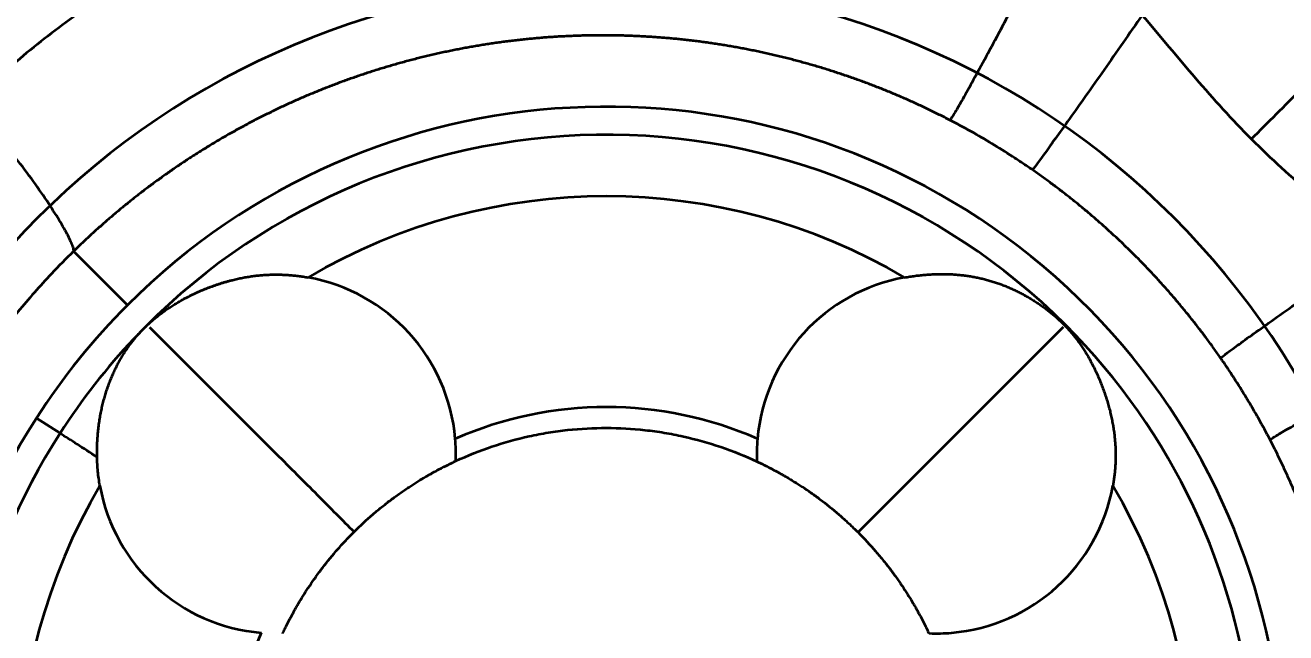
# Model space of a CAD drawing. Header units: millimetres. Extents: x -742 to 742, y -525 to 525.
# Drawn here: x -343.28 to -336.21, y 83.94 to 87.34 of the extents above; entities that cross this region are included whole.
import ezdxf

# ---------------------------------------------------------------- set-up
doc = ezdxf.new("R2010")
doc.units = ezdxf.units.MM
doc.layers.get('0').update_dxf_attribs({"lineweight": 18})
doc.layers.add('尺寸线层', color=3, linetype='Continuous', lineweight=18)
doc.layers.add('粗实线层', color=7, linetype='Continuous', lineweight=35)
doc.styles.add('标准', font='', dxfattribs={"width": 0.667})
doc.styles.get('标准').set_extended_font_data('宋体')
doc.dimstyles.new('标准', dxfattribs={"dimscale": 3, "dimtxt": 3.5, "dimasz": 4, "dimexe": 2, "dimexo": 0, "dimtad": 1, "dimdsep": 46, "dimtxsty": '标准', "dimblk": '_CAXARROW', "dimcen": 0, "dimdle": 6, "dimazin": 2, "dimtfac": 0.707107, "dimtdec": 3, "dimtmove": 2, "dimatfit": 3, "dimfxl": 1, "dimfrac": 2, "dimtolj": 1, "dimarcsym": 1})

# ---------------------------------------------------------------- blocks, each defined once
blk = doc.blocks.new('*X10')
at = {"layer": '尺寸线层', "color": 0, "lineweight": 18}
blk.add_line((-474.9161, -11.8075), (-474.9161, -103.3137), dxfattribs=at)
at = {"layer": '尺寸线层', "color": 0, "lineweight": 18, "insert": (-481.9536, -93.0147), "char_height": 10.5, "width": 41.196143, "attachment_point": 5, "rotation": 90, "line_spacing_factor": 1.15057, "style": '标准'}
blk.add_mtext('\\T1.1;-200', dxfattribs=at)
blk = doc.blocks.new('_CAXARROW')
blk.add_hatch(color=0).paths.add_polyline_path([(0, 0), (-1, 0.125), (-1, -0.125)], flags=0)

msp = doc.modelspace()

# ---------------------------------------------------------------- linework, layer by layer
at = {"layer": '粗实线层'}
for p, q in [((-343.0052, 86.0775), (-342.7036, 85.7755)), ((-342.5792, 85.6511), (-341.8678, 84.9398)), ((-337.4575, 85.6511), (-338.1688, 84.9398)), ((-343.0817, 85.0565), (-343.2142, 85.1415)), ((-338.1688, 84.9398), (-338.6076, 84.501))]:
    msp.add_line(p, q, dxfattribs=at)
for centre, radius, start, end in [((-274.9299, 148.1788), 62.1014, 185.323684, 264.683602), ((-340.0214, 83.0864), 4.5, 0, 180), ((-340.0183, 83.0903), 3.7975, 327.30571, 135), ((-340.0183, 83.0903), 3.6401, 44.9918, 136.72769), ((-340.0183, 83.0903), 3.2952, 59.51537, 120.48463), ((-341.8678, 84.9398), 1.006, 4.89197, 79.81752), ((-338.1688, 84.9398), 1.006, 100.18248, 175.10803), ((-340.0183, 83.0903), 3.7975, 135, 147.30571), ((-340.0183, 83.0903), 3.6401, 327.30571, 44.9918), ((-340.0183, 83.0903), 3.6401, 136.72769, 147.30571), ((-340.0183, 83.0903), 2.1126, 66.35868, 113.64132), ((-340.0183, 83.0903), 3.7975, 147.30571, 315), ((-340.0183, 83.0903), 3.6401, 147.30571, 224.99647), ((-340.0183, 83.0903), 3.2952, 149.51537, 210.48463), ((-341.8678, 84.9398), 1.006, 190.18248, 265.10803), ((-338.1688, 84.9398), 1.006, 274.89197, 349.81752), ((-340.0183, 83.0903), 3.2952, 329.51537, 30.48463), ((-340.0183, 83.0903), 2.1126, 156.35868, 203.64132)]:
    msp.add_arc(centre, radius, start, end, dxfattribs=at)
for points, knots in [([(-339.3801, 89.6749), (-339.5995, 89.8575), (-339.8218, 90.0358), (-340.2704, 90.386), (-340.4967, 90.558), (-340.9528, 90.8965), (-341.1827, 91.063), (-341.6462, 91.3901), (-341.8798, 91.5507), (-342.587, 92.0229), (-343.0667, 92.3249), (-343.7979, 92.7597), (-344.0436, 92.9017), (-344.5392, 93.179), (-344.789, 93.3144), (-345.1678, 93.5114), (-345.2947, 93.5761), (-345.5499, 93.7031), (-345.6784, 93.7654), (-346.0647, 93.9481), (-346.3238, 94.0641), (-346.8456, 94.2836), (-347.1084, 94.387), (-347.6379, 94.5798), (-348.1712, 94.7587), (-348.7122, 94.9106), (-349.257, 95.0492), (-349.5313, 95.1116), (-350.0842, 95.2216), (-350.3626, 95.2692), (-350.7134, 95.3193), (-350.7836, 95.3289), (-350.9245, 95.3471), (-350.9949, 95.3557), (-351.2061, 95.3801), (-351.3467, 95.3944), (-352.0491, 95.4565), (-352.6087, 95.4759), (-353.4442, 95.466), (-353.7222, 95.4562), (-354.2767, 95.424), (-354.5533, 95.4018), (-355.1052, 95.3442), (-355.3804, 95.3088), (-355.7921, 95.245), (-355.9291, 95.222), (-356.1344, 95.1846), (-356.2027, 95.1717), (-356.3393, 95.1448), (-356.4076, 95.1309), (-356.7477, 95.0591), (-357.0164, 94.9944), (-357.5466, 94.8501), (-357.8081, 94.7705), (-358.3236, 94.5957), (-358.5776, 94.5005), (-359.0776, 94.2933), (-359.3236, 94.1813), (-359.6861, 93.9995), (-359.8058, 93.9366), (-359.9837, 93.8386), (-360.0427, 93.8052), (-360.1598, 93.7376), (-360.2178, 93.7033), (-360.5056, 93.5292), (-360.728, 93.3818), (-361.1571, 93.0701), (-361.3636, 92.9057), (-361.7596, 92.5587), (-361.9492, 92.3761), (-362.2208, 92.0885), (-362.3092, 91.9903), (-362.4169, 91.8646), (-362.4383, 91.8393), (-362.4808, 91.7886), (-362.5439, 91.7122), (-362.6055, 91.6349), (-362.8072, 91.3753), (-362.9575, 91.1615), (-363.2359, 90.7215), (-363.3641, 90.4953), (-363.5984, 90.0303), (-363.7044, 89.7915), (-363.8475, 89.424), (-363.8926, 89.3), (-363.9776, 89.0491), (-364.0172, 88.923), (-364.128, 88.5432), (-364.1911, 88.2877), (-364.2981, 87.7725), (-364.3419, 87.5129), (-364.4112, 86.9896), (-364.4366, 86.7259), (-364.4699, 86.1946), (-364.4776, 85.9269), (-364.4772, 85.59), (-364.4766, 85.5225), (-364.4744, 85.3873), (-364.4729, 85.3197), (-364.4667, 85.1171), (-364.4608, 84.9822), (-364.4378, 84.5779), (-364.4155, 84.309), (-364.359, 83.7724), (-364.3246, 83.5047), (-364.2451, 82.9703), (-364.2, 82.7035), (-364.0997, 82.1711), (-364.0446, 81.9053), (-363.925, 81.3747), (-363.8604, 81.1098), (-363.7219, 80.5809), (-363.6481, 80.3168), (-363.4918, 79.7895), (-363.4093, 79.5263), (-363.2796, 79.132), (-363.2354, 79.0007), (-363.1452, 78.7387), (-363.0992, 78.6081), (-362.8653, 77.9561), (-362.6646, 77.4391), (-362.3397, 76.6709), (-362.2274, 76.4161), (-361.9952, 75.9089), (-361.8752, 75.6565), (-361.6896, 75.2797), (-361.6268, 75.1544), (-361.4994, 74.9043), (-361.4347, 74.7795), (-361.2383, 74.4068), (-361.1042, 74.1604), (-360.6926, 73.4272), (-360.4058, 72.9462), (-359.957, 72.2367), (-359.8043, 72.0022), (-359.4925, 71.5371), (-359.3335, 71.3066), (-359.0092, 70.8495), (-358.844, 70.6229), (-358.5081, 70.1732), (-358.3372, 69.9502), (-358.0776, 69.6178), (-357.9905, 69.5074), (-357.8154, 69.2872), (-357.7274, 69.1774), (-357.4619, 68.8488), (-357.283, 68.6311), (-356.9185, 68.1997), (-356.733, 67.9861), (-356.3519, 67.5651), (-356.1563, 67.3577), (-355.9536, 67.1546)], [0, 0, 0, 0, 0.828197, 0.828197, 1.656395, 1.656395, 2.484592, 2.484592, 3.31279, 3.31279, 4.969185, 4.969185, 5.797382, 5.797382, 6.62558, 6.62558, 7.039679, 7.039679, 7.453777, 7.453777, 8.281975, 8.281975, 9.110172, 9.110172, 9.93837, 10.766567, 10.766567, 11.594765, 11.594765, 12.422962, 12.422962, 12.630012, 12.630012, 12.837061, 12.837061, 13.25116, 13.25116, 14.907555, 14.907555, 15.735752, 15.735752, 16.56395, 16.56395, 17.392147, 17.392147, 17.806246, 17.806246, 18.013295, 18.013295, 18.220345, 18.220345, 19.048542, 19.048542, 19.87674, 19.87674, 20.704937, 20.704937, 21.533134, 21.533134, 21.947233, 21.947233, 22.154283, 22.154283, 22.361332, 22.361332, 23.189529, 23.189529, 24.017727, 24.017727, 24.845924, 24.845924, 25.260023, 25.260023, 25.363548, 25.363548, 25.467073, 25.674122, 25.674122, 26.502319, 26.502319, 27.330517, 27.330517, 28.158714, 28.158714, 28.572813, 28.572813, 28.986912, 28.986912, 29.815109, 29.815109, 30.643307, 30.643307, 31.471504, 31.471504, 32.299702, 32.299702, 32.506751, 32.506751, 32.7138, 32.7138, 33.127899, 33.127899, 33.956097, 33.956097, 34.784294, 34.784294, 35.612492, 35.612492, 36.440689, 36.440689, 37.268887, 37.268887, 38.097084, 38.097084, 38.925282, 38.925282, 39.33938, 39.33938, 39.753479, 39.753479, 41.409874, 41.409874, 42.238071, 42.238071, 43.066269, 43.066269, 43.480368, 43.480368, 43.894466, 43.894466, 44.722664, 44.722664, 46.379059, 46.379059, 47.207256, 47.207256, 48.035454, 48.035454, 48.863651, 48.863651, 49.691849, 49.691849, 50.105948, 50.105948, 50.520046, 50.520046, 51.348244, 51.348244, 52.176441, 52.176441, 53.004639, 53.004639, 53.004639, 53.004639]), ([(-336.4017, 86.7069), (-336.3082, 86.8004), (-336.1211, 86.9874), (-335.7459, 87.3623), (-335.0876, 88.0203), (-334.1433, 88.9642), (-333.1992, 89.9084), (-332.541, 90.5669), (-332.166, 90.9422), (-331.979, 91.1295), (-331.8856, 91.223)], [0, 0, 0, 0, 0.399311, 0.798467, 1.59678, 3.193405, 4.79003, 5.588343, 5.987499, 6.386655, 6.386655, 6.386655, 6.386655]), ([(-337.5809, 87.7519), (-337.7038, 87.8153), (-337.9536, 87.9322), (-338.4672, 88.1247), (-339.1294, 88.2863), (-339.9374, 88.3531), (-340.7421, 88.2984), (-341.5286, 88.1305), (-342.1547, 87.8922), (-342.629, 87.6412), (-342.9691, 87.4236), (-343.2377, 87.2185), (-343.4172, 87.0629), (-343.5171, 86.9706), (-343.5662, 86.9233), (-343.5905, 86.8995)], [0, 0, 0, 0, 0.404747, 0.809495, 1.618989, 2.428484, 3.237978, 4.047473, 4.856967, 5.261714, 5.666462, 6.071209, 6.273583, 6.374769, 6.475956, 6.475956, 6.475956, 6.475956]), ([(-337.5809, 87.7519), (-337.5957, 87.7232), (-337.6253, 87.6661), (-337.6843, 87.5532), (-337.7571, 87.4149), (-337.8411, 87.2576), (-337.9188, 87.1143), (-337.9875, 86.9891), (-338.0417, 86.8929), (-338.078, 86.8317), (-338.0896, 86.8153), (-338.0924, 86.8129)], [0, 0, 0, 0, 0.066851, 0.133702, 0.267404, 0.401105, 0.534807, 0.668509, 0.802211, 0.935913, 1.069615, 1.069615, 1.069615, 1.069615]), ([(-337.0141, 87.4018), (-337.0498, 87.3503), (-337.1218, 87.2468), (-337.229, 87.0936), (-337.3309, 86.9486), (-337.4239, 86.8172), (-337.5045, 86.704), (-337.5475, 86.6443), (-337.602, 86.5692), (-337.6251, 86.5384), (-337.63, 86.5338)], [0, 0, 0, 0, 0.133047, 0.266094, 0.399141, 0.532188, 0.665235, 0.798281, 0.798281, 1.064375, 1.064375, 1.064375, 1.064375]), ([(-337.0141, 87.4018), (-336.9646, 87.3426), (-336.915, 87.2834), (-336.8157, 87.1651), (-336.7658, 87.1062), (-336.6145, 86.9308), (-336.5115, 86.8157), (-336.4022, 86.7064)], [0, 0, 0, 0, 0.2316537, 0.2316537, 0.4633074, 0.4633074, 0.9266148, 0.9266148, 0.9266148, 0.9266148]), ([(-338.0924, 86.8129), (-338.1023, 86.818), (-338.122, 86.8282), (-338.1517, 86.8431), (-338.1816, 86.8579), (-338.2115, 86.8724), (-338.2416, 86.8866), (-338.2717, 86.9007), (-338.302, 86.9145), (-338.3324, 86.928), (-338.3629, 86.9413), (-338.3934, 86.9544), (-338.4241, 86.9672), (-338.4549, 86.9798), (-338.4857, 86.9921), (-338.5167, 87.0042), (-338.5477, 87.016), (-338.5789, 87.0276), (-338.6101, 87.039), (-338.6414, 87.0501), (-338.6728, 87.0609), (-338.7042, 87.0715), (-338.7358, 87.0819), (-338.7674, 87.092), (-338.7991, 87.1019), (-338.8308, 87.1115), (-338.8626, 87.1208), (-338.8945, 87.1299), (-338.9265, 87.1388), (-338.9585, 87.1474), (-338.9906, 87.1557), (-339.0228, 87.1638), (-339.055, 87.1717), (-339.0873, 87.1792), (-339.1196, 87.1866), (-339.152, 87.1937), (-339.1844, 87.2005), (-339.2169, 87.2071), (-339.2494, 87.2134), (-339.2819, 87.2194), (-339.3145, 87.2252), (-339.3472, 87.2308), (-339.3799, 87.2361), (-339.4126, 87.2411), (-339.4453, 87.2459), (-339.4781, 87.2504), (-339.5109, 87.2546), (-339.5438, 87.2587), (-339.5767, 87.2624), (-339.6096, 87.2659), (-339.6425, 87.2691), (-339.6754, 87.2721), (-339.7084, 87.2748), (-339.7413, 87.2773), (-339.7743, 87.2795), (-339.8073, 87.2814), (-339.8403, 87.2831), (-339.8733, 87.2845), (-339.9064, 87.2857), (-339.9394, 87.2866), (-339.9724, 87.2872), (-340.0054, 87.2876), (-340.0385, 87.2878), (-340.0715, 87.2876), (-340.1045, 87.2873), (-340.1375, 87.2866), (-340.1705, 87.2857), (-340.2035, 87.2846), (-340.2365, 87.2832), (-340.2694, 87.2815), (-340.3024, 87.2796), (-340.3353, 87.2774), (-340.3682, 87.275), (-340.4011, 87.2723), (-340.4339, 87.2693), (-340.4667, 87.2661), (-340.4995, 87.2627), (-340.5323, 87.259), (-340.565, 87.255), (-340.5977, 87.2508), (-340.6304, 87.2463), (-340.663, 87.2416), (-340.6955, 87.2366), (-340.7281, 87.2313), (-340.7606, 87.2259), (-340.793, 87.2201), (-340.8254, 87.2141), (-340.8577, 87.2079), (-340.89, 87.2014), (-340.9222, 87.1947), (-340.9544, 87.1877), (-340.9865, 87.1804), (-341.0186, 87.1729), (-341.0506, 87.1652), (-341.0825, 87.1572), (-341.1144, 87.149), (-341.1461, 87.1405), (-341.1779, 87.1318), (-341.2095, 87.1228), (-341.2411, 87.1136), (-341.2726, 87.1042), (-341.304, 87.0945), (-341.3354, 87.0845), (-341.3666, 87.0743), (-341.3978, 87.0639), (-341.4289, 87.0532), (-341.4599, 87.0423), (-341.4908, 87.0312), (-341.5217, 87.0198), (-341.5524, 87.0082), (-341.583, 86.9964), (-341.6136, 86.9843), (-341.644, 86.9719), (-341.6744, 86.9594), (-341.7046, 86.9466), (-341.7348, 86.9336), (-341.7648, 86.9203), (-341.7948, 86.9068), (-341.8246, 86.8931), (-341.8543, 86.8792), (-341.8839, 86.865), (-341.9134, 86.8506), (-341.9428, 86.8359), (-341.9721, 86.8211), (-342.0012, 86.806), (-342.0302, 86.7907), (-342.0591, 86.7752), (-342.0879, 86.7594), (-342.1166, 86.7435), (-342.1451, 86.7273), (-342.1735, 86.7109), (-342.2018, 86.6943), (-342.2299, 86.6774), (-342.2579, 86.6604), (-342.2858, 86.6431), (-342.3135, 86.6256), (-342.3411, 86.608), (-342.3686, 86.5901), (-342.3959, 86.5719), (-342.4231, 86.5536), (-342.4501, 86.5351), (-342.477, 86.5164), (-342.5037, 86.4974), (-342.5303, 86.4783), (-342.5567, 86.4589), (-342.583, 86.4394), (-342.6091, 86.4196), (-342.6351, 86.3997), (-342.6609, 86.3796), (-342.6866, 86.3592), (-342.7121, 86.3387), (-342.7375, 86.318), (-342.7626, 86.297), (-342.7877, 86.2759), (-342.8125, 86.2546), (-342.8372, 86.2331), (-342.8617, 86.2114), (-342.8861, 86.1896), (-342.9102, 86.1675), (-342.9342, 86.1453), (-342.9581, 86.1229), (-342.9817, 86.1003), (-342.9974, 86.0851), (-343.0052, 86.0775)], [0, 0, 0, 0, 0.033017, 0.06603, 0.099039, 0.132044, 0.165046, 0.198044, 0.231038, 0.264029, 0.297016, 0.33, 0.36298, 0.395957, 0.428931, 0.461902, 0.49487, 0.527834, 0.560796, 0.593754, 0.62671, 0.659663, 0.692613, 0.72556, 0.758505, 0.791448, 0.824387, 0.857325, 0.89026, 0.923193, 0.956123, 0.989052, 1.021978, 1.054902, 1.087824, 1.120744, 1.153663, 1.186579, 1.219494, 1.252408, 1.285319, 1.318229, 1.351138, 1.384045, 1.416951, 1.449855, 1.482759, 1.515661, 1.548562, 1.581462, 1.614361, 1.647259, 1.680156, 1.713053, 1.745948, 1.778843, 1.811738, 1.844632, 1.877525, 1.910418, 1.943311, 1.976203, 2.009095, 2.041987, 2.074879, 2.107771, 2.140663, 2.173555, 2.206447, 2.23934, 2.272232, 2.305125, 2.338019, 2.370913, 2.403807, 2.436702, 2.469598, 2.502494, 2.535391, 2.568289, 2.601188, 2.634088, 2.666989, 2.699891, 2.732794, 2.765698, 2.798604, 2.831511, 2.864419, 2.897329, 2.930241, 2.963154, 2.996068, 3.028985, 3.061903, 3.094823, 3.127745, 3.160668, 3.193594, 3.226522, 3.259452, 3.292385, 3.325319, 3.358256, 3.391196, 3.424137, 3.457082, 3.490029, 3.522978, 3.55593, 3.588885, 3.621843, 3.654804, 3.687768, 3.720735, 3.753704, 3.786677, 3.819653, 3.852633, 3.885616, 3.918602, 3.951591, 3.984585, 4.017581, 4.050582, 4.083586, 4.116593, 4.149605, 4.18262, 4.21564, 4.248663, 4.281691, 4.314722, 4.347758, 4.380798, 4.413842, 4.446891, 4.479944, 4.513002, 4.546064, 4.579131, 4.612202, 4.645279, 4.67836, 4.711445, 4.744536, 4.777632, 4.810733, 4.843839, 4.87695, 4.910066, 4.943188, 4.976314, 5.009447, 5.042585, 5.075728, 5.108877, 5.142031, 5.175191, 5.208357, 5.241529, 5.274707, 5.30789, 5.30789, 5.30789, 5.30789]), ([(-343.0052, 86.0775), (-343.005, 86.0782), (-343.0048, 86.0798), (-343.0048, 86.0837), (-343.0059, 86.0922), (-343.0111, 86.1092), (-343.023, 86.1373), (-343.0466, 86.1845), (-343.0907, 86.2607), (-343.1883, 86.4114), (-343.3153, 86.5876), (-343.4473, 86.7452), (-343.5276, 86.834), (-343.5693, 86.8778), (-343.5905, 86.8995)], [0, 0, 0, 0, 0.01588, 0.031759, 0.063518, 0.127036, 0.190554, 0.254072, 0.381109, 0.508145, 0.762217, 0.889253, 0.952772, 1.01629, 1.01629, 1.01629, 1.01629]), ([(-337.63, 86.5338), (-337.6485, 86.5467), (-337.6857, 86.5721), (-337.7609, 86.6217), (-337.8946, 86.7053), (-338.0125, 86.7714), (-338.0924, 86.8129)], [0, 0, 0, 0, 0.0675574, 0.1351147, 0.2702295, 0.5404589, 0.5404589, 0.5404589, 0.5404589]), ([(-336.4022, 86.7064), (-336.293, 86.5971), (-336.1778, 86.4938), (-336.0025, 86.3424), (-335.9435, 86.2924), (-335.8253, 86.193), (-335.7659, 86.1435), (-335.7065, 86.0941)], [0, 0, 0, 0, 0.4635268, 0.4635268, 0.6952902, 0.6952902, 0.9270536, 0.9270536, 0.9270536, 0.9270536]), ([(-336.5746, 85.4783), (-336.5808, 85.4872), (-336.5932, 85.5051), (-336.6122, 85.5316), (-336.6313, 85.558), (-336.6506, 85.5843), (-336.6701, 85.6104), (-336.6899, 85.6364), (-336.7098, 85.6622), (-336.7299, 85.6879), (-336.7503, 85.7134), (-336.7708, 85.7388), (-336.7915, 85.764), (-336.8124, 85.789), (-336.8335, 85.8139), (-336.8548, 85.8386), (-336.8763, 85.8631), (-336.898, 85.8875), (-336.9199, 85.9117), (-336.942, 85.9357), (-336.9642, 85.9595), (-336.9866, 85.9832), (-337.0092, 86.0067), (-337.032, 86.0301), (-337.055, 86.0532), (-337.0782, 86.0762), (-337.1015, 86.099), (-337.125, 86.1216), (-337.1487, 86.1441), (-337.1726, 86.1663), (-337.1966, 86.1884), (-337.2208, 86.2103), (-337.2452, 86.2319), (-337.2697, 86.2534), (-337.2944, 86.2748), (-337.3193, 86.2959), (-337.3443, 86.3168), (-337.3695, 86.3375), (-337.3948, 86.3581), (-337.4203, 86.3784), (-337.446, 86.3985), (-337.4718, 86.4185), (-337.4978, 86.4382), (-337.5239, 86.4578), (-337.5502, 86.4771), (-337.5767, 86.4962), (-337.6032, 86.5152), (-337.6211, 86.5276), (-337.63, 86.5338)], [0, 0, 0, 0, 0.03262, 0.06524, 0.09786, 0.130479, 0.163099, 0.195718, 0.228337, 0.260956, 0.293575, 0.326194, 0.358813, 0.391432, 0.424051, 0.45667, 0.489289, 0.521908, 0.554528, 0.587147, 0.619766, 0.652386, 0.685006, 0.717626, 0.750246, 0.782867, 0.815487, 0.848108, 0.880729, 0.913351, 0.945973, 0.978595, 1.011218, 1.043841, 1.076464, 1.109088, 1.141712, 1.174337, 1.206962, 1.239588, 1.272214, 1.304841, 1.337469, 1.370097, 1.402725, 1.435354, 1.467984, 1.500615, 1.500615, 1.500615, 1.500615]), ([(-336.5746, 85.4783), (-336.57, 85.4832), (-336.5392, 85.5063), (-336.4641, 85.5608), (-336.4044, 85.6038), (-336.2912, 85.6844), (-336.1598, 85.7774), (-336.0147, 85.8793), (-335.8615, 85.9865), (-335.758, 86.0584), (-335.7065, 86.0941)], [0, 0, 0, 0, 0.2661, 0.2661, 0.39915, 0.5322, 0.66525, 0.7983, 0.93135, 1.0644, 1.0644, 1.0644, 1.0644]), ([(-343.0052, 86.0775), (-343.0052, 86.0774), (-343.0477, 86.0359), (-343.1556, 85.926), (-343.3431, 85.7126), (-343.5769, 85.3997), (-343.7757, 85.0657), (-343.9237, 84.7559), (-344.0196, 84.5177), (-344.095, 84.2934), (-344.1531, 84.0845), (-344.1964, 83.8927), (-344.2231, 83.7447), (-344.2394, 83.6353), (-344.2494, 83.5585), (-344.258, 83.4821), (-344.2651, 83.406), (-344.2708, 83.3303), (-344.2752, 83.255), (-344.2782, 83.1801), (-344.2798, 83.1057), (-344.2802, 83.0317), (-344.2792, 82.9583), (-344.277, 82.8854), (-344.2736, 82.813), (-344.269, 82.7412), (-344.2632, 82.67), (-344.2562, 82.5994), (-344.2482, 82.5294), (-344.239, 82.46), (-344.2288, 82.3913), (-344.2175, 82.3233), (-344.2052, 82.2559), (-344.1919, 82.1893), (-344.1777, 82.1234), (-344.1625, 82.0581), (-344.1465, 81.9937), (-344.1295, 81.9299), (-344.1117, 81.8669), (-344.0931, 81.8047), (-344.0737, 81.7433), (-344.0535, 81.6826), (-344.0326, 81.6227), (-344.0109, 81.5636), (-343.9886, 81.5053), (-343.9656, 81.4479), (-343.9419, 81.3912), (-343.9176, 81.3353), (-343.8928, 81.2803), (-343.8673, 81.226), (-343.8413, 81.1726), (-343.8149, 81.12), (-343.7967, 81.0854), (-343.7877, 81.0681)], [0, 0, 0, 0, 0.000255, 0.179073, 0.464544, 0.856864, 1.356299, 1.634401, 1.892374, 2.130174, 2.347765, 2.545112, 2.722185, 2.800272, 2.877833, 2.954868, 3.031377, 3.107361, 3.182818, 3.257749, 3.332154, 3.406033, 3.479386, 3.552212, 3.624512, 3.696286, 3.767534, 3.838255, 3.908451, 3.97812, 4.047263, 4.11588, 4.183971, 4.251537, 4.318577, 4.385091, 4.45108, 4.516544, 4.581483, 4.645898, 4.709787, 4.773153, 4.835995, 4.898313, 4.960107, 5.021379, 5.082127, 5.142354, 5.202058, 5.261241, 5.319902, 5.378043, 5.435664, 5.435664, 5.435664, 5.435664]), ([(-342.6665, 85.5834), (-342.6642, 85.5863), (-342.6594, 85.5921), (-342.6521, 85.6007), (-342.6446, 85.6093), (-342.6369, 85.6179), (-342.629, 85.6264), (-342.6208, 85.6349), (-342.6124, 85.6434), (-342.6038, 85.6519), (-342.595, 85.6603), (-342.586, 85.6687), (-342.5768, 85.677), (-342.5673, 85.6853), (-342.5577, 85.6936), (-342.5478, 85.7018), (-342.5377, 85.7099), (-342.5274, 85.718), (-342.5169, 85.726), (-342.5062, 85.734), (-342.4952, 85.7419), (-342.484, 85.7498), (-342.4726, 85.7576), (-342.461, 85.7653), (-342.4492, 85.7729), (-342.4371, 85.7804), (-342.4248, 85.7879), (-342.4123, 85.7952), (-342.3996, 85.8025), (-342.3867, 85.8097), (-342.3735, 85.8167), (-342.3601, 85.8237), (-342.3465, 85.8305), (-342.3326, 85.8372), (-342.3186, 85.8438), (-342.3043, 85.8503), (-342.2897, 85.8566), (-342.275, 85.8628), (-342.26, 85.8688), (-342.2448, 85.8747), (-342.2293, 85.8804), (-342.2137, 85.886), (-342.1978, 85.8914), (-342.1816, 85.8966), (-342.1653, 85.9017), (-342.1487, 85.9065), (-342.1319, 85.9112), (-342.1113, 85.9166), (-342.0869, 85.9225), (-342.0588, 85.9284), (-342.0306, 85.9335), (-342.0023, 85.9378), (-341.9739, 85.9412), (-341.9455, 85.9438), (-341.9171, 85.9455), (-341.8886, 85.9464), (-341.8601, 85.9465), (-341.8317, 85.9458), (-341.8032, 85.9442), (-341.7748, 85.9418), (-341.7464, 85.9387), (-341.7182, 85.9348), (-341.6994, 85.9316), (-341.69, 85.9299)], [0, 0, 0, 0, 0.01109, 0.022292, 0.033608, 0.045041, 0.056594, 0.068269, 0.08007, 0.091999, 0.104058, 0.116249, 0.128574, 0.141036, 0.153637, 0.166378, 0.179261, 0.192289, 0.205461, 0.218781, 0.232248, 0.245866, 0.259634, 0.273555, 0.287629, 0.301856, 0.31624, 0.330779, 0.345474, 0.360328, 0.375339, 0.39051, 0.405839, 0.421329, 0.436978, 0.452788, 0.468759, 0.484891, 0.501184, 0.517638, 0.534254, 0.551031, 0.567969, 0.585068, 0.602328, 0.61975, 0.637331, 0.655073, 0.68412, 0.713059, 0.741897, 0.770641, 0.7993, 0.827882, 0.856394, 0.884846, 0.913246, 0.941603, 0.969925, 0.998224, 1.026507, 1.054785, 1.083069, 1.083069, 1.083069, 1.083069]), ([(-338.3467, 85.9299), (-338.3417, 85.9308), (-338.3317, 85.9326), (-338.3167, 85.935), (-338.3017, 85.9373), (-338.2868, 85.9393), (-338.272, 85.9412), (-338.2572, 85.9429), (-338.2425, 85.9444), (-338.2278, 85.9457), (-338.2132, 85.9468), (-338.1986, 85.9477), (-338.1842, 85.9484), (-338.1698, 85.949), (-338.1554, 85.9493), (-338.1412, 85.9495), (-338.127, 85.9494), (-338.1129, 85.9492), (-338.0988, 85.9488), (-338.0849, 85.9481), (-338.071, 85.9473), (-338.0573, 85.9464), (-338.0436, 85.9452), (-338.03, 85.9438), (-338.0164, 85.9423), (-338.003, 85.9405), (-337.9897, 85.9386), (-337.9764, 85.9365), (-337.9633, 85.9343), (-337.9502, 85.9319), (-337.9373, 85.9292), (-337.9244, 85.9265), (-337.9116, 85.9235), (-337.8989, 85.9204), (-337.8864, 85.9171), (-337.8739, 85.9137), (-337.8615, 85.9101), (-337.8492, 85.9064), (-337.837, 85.9025), (-337.8249, 85.8984), (-337.8129, 85.8942), (-337.801, 85.8898), (-337.7892, 85.8853), (-337.7775, 85.8807), (-337.7659, 85.8759), (-337.7544, 85.871), (-337.743, 85.8659), (-337.7317, 85.8607), (-337.7205, 85.8554), (-337.7094, 85.85), (-337.6984, 85.8444), (-337.6875, 85.8387), (-337.6767, 85.8328), (-337.666, 85.8269), (-337.6554, 85.8208), (-337.6449, 85.8146), (-337.6345, 85.8083), (-337.6241, 85.8019), (-337.6139, 85.7954), (-337.6038, 85.7887), (-337.5938, 85.782), (-337.5839, 85.7751), (-337.5741, 85.7681), (-337.5644, 85.7611), (-337.5548, 85.7539), (-337.5453, 85.7466), (-337.5359, 85.7393), (-337.5266, 85.7318), (-337.5174, 85.7243), (-337.5083, 85.7166), (-337.4993, 85.7089), (-337.4904, 85.701), (-337.4816, 85.6931), (-337.4729, 85.6851), (-337.4643, 85.6769), (-337.4558, 85.6687), (-337.4502, 85.6632), (-337.4475, 85.6604)], [0, 0, 0, 0, 0.01509, 0.0301119, 0.045066, 0.0599529, 0.074773, 0.0895267, 0.1042144, 0.1188366, 0.1333938, 0.1478863, 0.1623147, 0.1766793, 0.1909806, 0.2052191, 0.2193951, 0.2335092, 0.2475618, 0.2615534, 0.2754845, 0.2893554, 0.3031668, 0.3169191, 0.3306128, 0.3442484, 0.3578264, 0.3713474, 0.384812, 0.3982205, 0.4115737, 0.4248722, 0.4381164, 0.4513069, 0.4644445, 0.4775297, 0.4905632, 0.5035456, 0.5164776, 0.5293598, 0.542193, 0.5549778, 0.5677151, 0.5804055, 0.5930497, 0.6056486, 0.618203, 0.6307135, 0.6431812, 0.6556067, 0.6679909, 0.6803347, 0.692639, 0.7049047, 0.7171325, 0.7293236, 0.7414788, 0.753599, 0.7656853, 0.7777386, 0.7897598, 0.8017501, 0.8137103, 0.8256416, 0.837545, 0.8494215, 0.8612723, 0.8730983, 0.8849007, 0.8966806, 0.908439, 0.9201772, 0.9318962, 0.9435971, 0.9552812, 0.9669496, 0.9786034, 0.9786034, 0.9786034, 0.9786034]), ([(-337.4475, 85.6604), (-337.445, 85.6579), (-337.4399, 85.6528), (-337.4325, 85.645), (-337.425, 85.6368), (-337.4176, 85.6284), (-337.4101, 85.6197), (-337.4026, 85.6107), (-337.3951, 85.6014), (-337.3876, 85.5918), (-337.3802, 85.5819), (-337.3727, 85.5718), (-337.3652, 85.5613), (-337.3578, 85.5506), (-337.3504, 85.5395), (-337.343, 85.5282), (-337.3357, 85.5165), (-337.3284, 85.5046), (-337.3211, 85.4924), (-337.3139, 85.4798), (-337.3067, 85.467), (-337.2996, 85.4538), (-337.2926, 85.4404), (-337.2857, 85.4267), (-337.2788, 85.4126), (-337.272, 85.3982), (-337.2653, 85.3835), (-337.2566, 85.3636), (-337.2461, 85.3384), (-337.2343, 85.3081), (-337.2235, 85.2779), (-337.2136, 85.2478), (-337.2046, 85.2178), (-337.1965, 85.1879), (-337.1893, 85.1581), (-337.183, 85.1285), (-337.1776, 85.099), (-337.173, 85.0697), (-337.1694, 85.0405), (-337.1666, 85.0116), (-337.1647, 84.9828), (-337.1636, 84.9543), (-337.1634, 84.926), (-337.164, 84.898), (-337.1654, 84.8702), (-337.1675, 84.8427), (-337.1705, 84.8155), (-337.1741, 84.7886), (-337.1772, 84.7708), (-337.1787, 84.7619)], [0, 0, 0, 0, 0.010496, 0.0212083, 0.0321406, 0.0432959, 0.0546771, 0.0662871, 0.0781282, 0.0902027, 0.1025128, 0.1150603, 0.127847, 0.1408744, 0.1541439, 0.1676569, 0.1814142, 0.1954171, 0.2096663, 0.2241625, 0.2389064, 0.2538984, 0.2691389, 0.2846282, 0.3003665, 0.3163538, 0.3325901, 0.3490753, 0.3822029, 0.4149282, 0.447257, 0.4791953, 0.5107499, 0.5419277, 0.5727359, 0.6031825, 0.6332755, 0.6630237, 0.6924361, 0.7215222, 0.7502922, 0.7787564, 0.8069258, 0.8348119, 0.8624264, 0.8897818, 0.9168907, 0.9437664, 0.9704224, 0.9704224, 0.9704224, 0.9704224]), ([(-342.8737, 84.9225), (-342.8737, 84.9227), (-342.8739, 84.935), (-342.8739, 84.9592), (-342.873, 84.9948), (-342.8711, 85.0298), (-342.8683, 85.0641), (-342.8646, 85.0976), (-342.8599, 85.1303), (-342.8545, 85.1622), (-342.8482, 85.1934), (-342.8411, 85.2237), (-342.8333, 85.2533), (-342.8248, 85.282), (-342.8156, 85.31), (-342.8058, 85.3371), (-342.7954, 85.3634), (-342.7845, 85.3889), (-342.773, 85.4137), (-342.7611, 85.4376), (-342.7487, 85.4607), (-342.7359, 85.4831), (-342.7227, 85.5047), (-342.7092, 85.5255), (-342.6953, 85.5455), (-342.6812, 85.5648), (-342.6714, 85.5772), (-342.6665, 85.5834)], [0, 0, 0, 0, 0.0004795, 0.0365096, 0.0719637, 0.1068393, 0.1411338, 0.1748454, 0.2079725, 0.240514, 0.2724696, 0.3038394, 0.3346242, 0.3648256, 0.394446, 0.4234884, 0.451957, 0.4798565, 0.507193, 0.5339733, 0.5602054, 0.5858984, 0.6110624, 0.635709, 0.6598508, 0.6835019, 0.7066776, 0.7066776, 0.7066776, 0.7066776]), ([(-336.2973, 85.0193), (-336.295, 85.0221), (-336.2786, 85.0337), (-336.2173, 85.0699), (-336.1211, 85.124), (-335.9959, 85.1927), (-335.8525, 85.2702), (-335.6952, 85.3542), (-335.557, 85.427), (-335.4442, 85.486), (-335.3871, 85.5157), (-335.3584, 85.5305)], [0, 0, 0, 0, 0.133677, 0.267354, 0.401031, 0.534708, 0.668385, 0.802062, 0.935739, 1.002577, 1.069416, 1.069416, 1.069416, 1.069416]), ([(-336.2973, 85.0193), (-336.3386, 85.0987), (-336.4043, 85.2157), (-336.4873, 85.3484), (-336.5366, 85.423), (-336.5618, 85.4599), (-336.5746, 85.4783)], [0, 0, 0, 0, 0.2682683, 0.4024025, 0.4694696, 0.5365367, 0.5365367, 0.5365367, 0.5365367]), ([(-340.8626, 84.9009), (-340.7962, 84.9317), (-340.6611, 84.9855), (-340.5217, 85.0242), (-340.4154, 85.0476), (-340.3797, 85.0544), (-340.3077, 85.0661), (-340.2713, 85.0711), (-340.1627, 85.0827), (-340.0181, 85.0903), (-339.874, 85.0823), (-339.7661, 85.0704), (-339.7302, 85.0654), (-339.6584, 85.0535), (-339.6224, 85.0465), (-339.5155, 85.0227), (-339.3754, 84.9834), (-339.2403, 84.929), (-339.174, 84.898)], [0, 0, 0, 0, 0.217883, 0.435766, 0.435766, 0.544707, 0.544707, 0.653648, 0.653648, 0.871531, 1.089414, 1.089414, 1.198355, 1.198355, 1.307297, 1.307297, 1.525179, 1.743062, 1.743062, 1.743062, 1.743062]), ([(-337.0313, 80.1032), (-337.0236, 80.1112), (-337.0081, 80.127), (-336.9852, 80.1511), (-336.9625, 80.1752), (-336.9399, 80.1996), (-336.9176, 80.2241), (-336.8954, 80.2488), (-336.8734, 80.2737), (-336.8516, 80.2988), (-336.8301, 80.324), (-336.8087, 80.3493), (-336.7875, 80.3749), (-336.7666, 80.4006), (-336.7458, 80.4264), (-336.7252, 80.4524), (-336.7049, 80.4786), (-336.6847, 80.5049), (-336.6648, 80.5314), (-336.645, 80.5581), (-336.6255, 80.5848), (-336.6062, 80.6118), (-336.5871, 80.6389), (-336.5682, 80.6661), (-336.5495, 80.6935), (-336.5311, 80.721), (-336.5128, 80.7486), (-336.4948, 80.7764), (-336.477, 80.8043), (-336.4594, 80.8324), (-336.442, 80.8606), (-336.4249, 80.8889), (-336.408, 80.9174), (-336.3913, 80.946), (-336.3748, 80.9747), (-336.3586, 81.0035), (-336.3426, 81.0325), (-336.3268, 81.0616), (-336.3112, 81.0908), (-336.2959, 81.1201), (-336.2808, 81.1495), (-336.2659, 81.1791), (-336.2513, 81.2087), (-336.2369, 81.2385), (-336.2227, 81.2684), (-336.2087, 81.2984), (-336.195, 81.3285), (-336.1816, 81.3587), (-336.1683, 81.389), (-336.1554, 81.4194), (-336.1426, 81.4499), (-336.1301, 81.4805), (-336.1178, 81.5111), (-336.1058, 81.5419), (-336.094, 81.5728), (-336.0824, 81.6037), (-336.0711, 81.6348), (-336.0601, 81.6659), (-336.0492, 81.6971), (-336.0387, 81.7284), (-336.0283, 81.7598), (-336.0182, 81.7912), (-336.0084, 81.8228), (-335.9988, 81.8544), (-335.9895, 81.886), (-335.9804, 81.9178), (-335.9715, 81.9496), (-335.9629, 81.9814), (-335.9545, 82.0134), (-335.9464, 82.0454), (-335.9386, 82.0774), (-335.931, 82.1095), (-335.9236, 82.1417), (-335.9165, 82.1739), (-335.9097, 82.2062), (-335.9031, 82.2385), (-335.8967, 82.2709), (-335.8906, 82.3033), (-335.8848, 82.3358), (-335.8792, 82.3683), (-335.8739, 82.4008), (-335.8688, 82.4334), (-335.864, 82.466), (-335.8594, 82.4987), (-335.8551, 82.5314), (-335.851, 82.5641), (-335.8472, 82.5968), (-335.8437, 82.6296), (-335.8404, 82.6624), (-335.8373, 82.6952), (-335.8346, 82.7281), (-335.832, 82.7609), (-335.8298, 82.7938), (-335.8277, 82.8267), (-335.826, 82.8596), (-335.8245, 82.8925), (-335.8232, 82.9254), (-335.8222, 82.9583), (-335.8215, 82.9913), (-335.821, 83.0242), (-335.8208, 83.0571), (-335.8208, 83.0901), (-335.8211, 83.123), (-335.8217, 83.1559), (-335.8225, 83.1889), (-335.8235, 83.2218), (-335.8249, 83.2547), (-335.8264, 83.2876), (-335.8283, 83.3204), (-335.8303, 83.3533), (-335.8327, 83.3861), (-335.8353, 83.4189), (-335.8381, 83.4517), (-335.8412, 83.4845), (-335.8446, 83.5172), (-335.8482, 83.5499), (-335.8521, 83.5826), (-335.8562, 83.6153), (-335.8606, 83.6479), (-335.8652, 83.6805), (-335.8701, 83.713), (-335.8752, 83.7455), (-335.8806, 83.7779), (-335.8862, 83.8103), (-335.8921, 83.8427), (-335.8983, 83.875), (-335.9046, 83.9073), (-335.9113, 83.9395), (-335.9182, 83.9717), (-335.9253, 84.0038), (-335.9327, 84.0358), (-335.9404, 84.0678), (-335.9482, 84.0997), (-335.9564, 84.1316), (-335.9648, 84.1634), (-335.9734, 84.1951), (-335.9823, 84.2267), (-335.9914, 84.2583), (-336.0008, 84.2898), (-336.0104, 84.3213), (-336.0202, 84.3526), (-336.0303, 84.3839), (-336.0407, 84.4151), (-336.0512, 84.4462), (-336.0621, 84.4773), (-336.0731, 84.5082), (-336.0844, 84.5391), (-336.096, 84.5698), (-336.1078, 84.6005), (-336.1198, 84.6311), (-336.132, 84.6616), (-336.1445, 84.692), (-336.1573, 84.7223), (-336.1702, 84.7525), (-336.1834, 84.7826), (-336.1968, 84.8125), (-336.2105, 84.8424), (-336.2244, 84.8722), (-336.2385, 84.9019), (-336.2529, 84.9314), (-336.2675, 84.9608), (-336.2823, 84.9902), (-336.2923, 85.0096), (-336.2973, 85.0193)], [0, 0, 0, 0, 0.033669, 0.067327, 0.100974, 0.134608, 0.168231, 0.201843, 0.235443, 0.269033, 0.30261, 0.336177, 0.369732, 0.403277, 0.43681, 0.470333, 0.503844, 0.537345, 0.570835, 0.604314, 0.637782, 0.67124, 0.704687, 0.738124, 0.771551, 0.804967, 0.838373, 0.871768, 0.905153, 0.938529, 0.971894, 1.005249, 1.038594, 1.071929, 1.105255, 1.138571, 1.171877, 1.205173, 1.23846, 1.271737, 1.305005, 1.338263, 1.371512, 1.404752, 1.437982, 1.471204, 1.504416, 1.537619, 1.570813, 1.603999, 1.637175, 1.670343, 1.703502, 1.736652, 1.769794, 1.802927, 1.836051, 1.869167, 1.902275, 1.935375, 1.968466, 2.001549, 2.034624, 2.067691, 2.100749, 2.1338, 2.166843, 2.199879, 2.232906, 2.265926, 2.298938, 2.331942, 2.364939, 2.397929, 2.430911, 2.463886, 2.496854, 2.529814, 2.562767, 2.595713, 2.628653, 2.661585, 2.69451, 2.727429, 2.76034, 2.793245, 2.826144, 2.859036, 2.891921, 2.9248, 2.957672, 2.990538, 3.023398, 3.056252, 3.089099, 3.121941, 3.154776, 3.187605, 3.220429, 3.253247, 3.286059, 3.318865, 3.351665, 3.38446, 3.41725, 3.450034, 3.482813, 3.515586, 3.548354, 3.581117, 3.613874, 3.646627, 3.679375, 3.712117, 3.744855, 3.777588, 3.810316, 3.84304, 3.875759, 3.908473, 3.941183, 3.973888, 4.006589, 4.039286, 4.071978, 4.104666, 4.13735, 4.17003, 4.202706, 4.235378, 4.268046, 4.300711, 4.333371, 4.366028, 4.398682, 4.431331, 4.463978, 4.49662, 4.52926, 4.561896, 4.594529, 4.627159, 4.659785, 4.692409, 4.725029, 4.757647, 4.790262, 4.822874, 4.855483, 4.88809, 4.920694, 4.953295, 4.985894, 5.018491, 5.051085, 5.083677, 5.116266, 5.148854, 5.181439, 5.214023, 5.246604, 5.279184, 5.311762, 5.311762, 5.311762, 5.311762]), ([(-342.858, 84.7619), (-342.8628, 84.7885), (-342.8665, 84.8151), (-342.8717, 84.8686), (-342.8732, 84.8955), (-342.8737, 84.9225)], [0, 0, 0, 0, 0.0807457, 0.0807457, 0.1614915, 0.1614915, 0.1614915, 0.1614915]), ([(-341.4329, 84.5033), (-341.4637, 84.5343), (-341.4965, 84.5673), (-341.5651, 84.6363), (-341.6009, 84.6723), (-341.6747, 84.7464), (-341.7127, 84.7845), (-341.7897, 84.8616), (-341.8288, 84.9007), (-341.8678, 84.9398)], [0, 0, 0, 0, 0.1540408, 0.1540408, 0.3080816, 0.3080816, 0.4621224, 0.4621224, 0.6161633, 0.6161633, 0.6161633, 0.6161633]), ([(-341.4329, 84.5033), (-341.3979, 84.5382), (-341.3624, 84.571), (-341.3086, 84.6173), (-341.2906, 84.6323), (-341.2545, 84.6612), (-341.219, 84.6886), (-341.1848, 84.7133), (-341.1597, 84.7309), (-341.1514, 84.7366), (-341.135, 84.7477), (-341.1269, 84.7531), (-341.087, 84.7793), (-341.0576, 84.7974), (-341.024, 84.817), (-341.0175, 84.8208), (-341.0047, 84.828), (-340.9984, 84.8315), (-340.9803, 84.8416), (-340.9691, 84.8477), (-340.9378, 84.8643), (-340.9202, 84.8732), (-340.9022, 84.882), (-340.8988, 84.8837), (-340.8925, 84.8867), (-340.8838, 84.8909), (-340.8771, 84.8941), (-340.8663, 84.8992), (-340.8626, 84.9009), (-340.8626, 84.9009)], [0, 0, 0, 0, 0.0873465, 0.0873465, 0.1310197, 0.1310197, 0.1746929, 0.2183661, 0.2183661, 0.2402028, 0.2402028, 0.2620394, 0.2620394, 0.3493858, 0.3493858, 0.3712224, 0.3712224, 0.3930591, 0.3930591, 0.4367323, 0.4367323, 0.5240787, 0.5240787, 0.5459154, 0.5459154, 0.567752, 0.6114252, 0.6114252, 0.6987717, 0.6987717, 0.6987717, 0.6987717]), ([(-339.174, 84.898), (-339.174, 84.898), (-339.1703, 84.8963), (-339.1596, 84.8912), (-339.1551, 84.8891), (-339.1445, 84.8839), (-339.1382, 84.8808), (-339.1168, 84.8702), (-339.0993, 84.8612), (-339.0683, 84.8447), (-339.0572, 84.8387), (-339.0394, 84.8287), (-339.0333, 84.8252), (-339.0206, 84.818), (-339.014, 84.8142), (-338.9804, 84.7944), (-338.9513, 84.7764), (-338.9045, 84.7455), (-338.8884, 84.7346), (-338.8634, 84.7171), (-338.855, 84.711), (-338.8378, 84.6986), (-338.8291, 84.6921), (-338.7854, 84.6594), (-338.7501, 84.631), (-338.6966, 84.5848), (-338.6787, 84.5688), (-338.6428, 84.5355), (-338.6251, 84.5184), (-338.6076, 84.501)], [0, 0, 0, 0, 0.0868866, 0.0868866, 0.1303299, 0.1303299, 0.1737732, 0.1737732, 0.2606598, 0.2606598, 0.3041031, 0.3041031, 0.3258247, 0.3258247, 0.3475464, 0.3475464, 0.434433, 0.434433, 0.4778763, 0.4778763, 0.4995979, 0.4995979, 0.5213196, 0.5213196, 0.6082062, 0.6082062, 0.6516495, 0.6516495, 0.6950928, 0.6950928, 0.6950928, 0.6950928]), ([(-341.8328, 83.9344), (-341.8328, 83.9344), (-341.8311, 83.9381), (-341.8259, 83.9489), (-341.8238, 83.9533), (-341.8186, 83.9641), (-341.8155, 83.9704), (-341.8048, 83.9919), (-341.7958, 84.0096), (-341.7791, 84.0407), (-341.773, 84.0518), (-341.763, 84.0698), (-341.7595, 84.0759), (-341.7522, 84.0887), (-341.7484, 84.0953), (-341.7284, 84.129), (-341.7103, 84.1583), (-341.6792, 84.2054), (-341.6682, 84.2215), (-341.6505, 84.2466), (-341.6445, 84.2551), (-341.6319, 84.2723), (-341.6254, 84.2811), (-341.5924, 84.3249), (-341.5639, 84.3604), (-341.5174, 84.4141), (-341.5012, 84.4321), (-341.4677, 84.4681), (-341.4505, 84.4858), (-341.4329, 84.5033)], [0, 0, 0, 0, 0.0873624, 0.0873624, 0.1310435, 0.1310435, 0.1747247, 0.1747247, 0.2620871, 0.2620871, 0.3057682, 0.3057682, 0.3276088, 0.3276088, 0.3494494, 0.3494494, 0.4368118, 0.4368118, 0.4804929, 0.4804929, 0.5023335, 0.5023335, 0.5241741, 0.5241741, 0.6115365, 0.6115365, 0.6552177, 0.6552177, 0.6988988, 0.6988988, 0.6988988, 0.6988988]), ([(-338.6076, 84.501), (-338.5728, 84.4662), (-338.5401, 84.431), (-338.4939, 84.3775), (-338.4789, 84.3596), (-338.45, 84.3237), (-338.4226, 84.2885), (-338.3979, 84.2546), (-338.3804, 84.2296), (-338.3747, 84.2214), (-338.3636, 84.2051), (-338.3581, 84.197), (-338.3319, 84.1574), (-338.3139, 84.1282), (-338.2943, 84.0949), (-338.2905, 84.0884), (-338.2832, 84.0757), (-338.2797, 84.0695), (-338.2697, 84.0515), (-338.2636, 84.0403), (-338.2469, 84.0093), (-338.238, 83.9918), (-338.2292, 83.974), (-338.2275, 83.9706), (-338.2244, 83.9644), (-338.2202, 83.9557), (-338.217, 83.949), (-338.2119, 83.9383), (-338.2103, 83.9347), (-338.2102, 83.9346)], [0, 0, 0, 0, 0.0870055, 0.0870055, 0.1305083, 0.1305083, 0.174011, 0.2175138, 0.2175138, 0.2392651, 0.2392651, 0.2610165, 0.2610165, 0.348022, 0.348022, 0.3697734, 0.3697734, 0.3915248, 0.3915248, 0.4350275, 0.4350275, 0.522033, 0.522033, 0.5437844, 0.5437844, 0.5655358, 0.6090385, 0.6090385, 0.695346, 0.695346, 0.695346, 0.695346])]:
    msp.add_open_spline(points, degree=3, knots=knots, dxfattribs=at)
for points in [[(-342.8737, 84.9225), (-342.9124, 84.9476), (-342.9877, 84.9962), (-343.0529, 85.0381), (-343.0817, 85.0565)], [(-340.8625, 84.9032), (-340.861, 84.9446), (-340.8621, 84.9854), (-340.8655, 85.0256)], [(-339.1712, 85.0256), (-339.1748, 84.9837), (-339.1758, 84.9412), (-339.174, 84.898)], [(-338.2079, 83.9345), (-338.1656, 83.9329), (-338.124, 83.9339), (-338.083, 83.9375)]]:
    msp.add_open_spline(points, degree=3, dxfattribs=at)

# ---------------------------------------------------------------- dimensions: what is measured, and where the dimension line sits
at = {"layer": '尺寸线层', "lineweight": 18}
dim = msp.add_ordinate_dim(feature_location=(-474.9161, -11.8075), offset=(0, -81.2072), dtype=1, origin=(-274.9161, 148.1925), dimstyle='标准', override={"dimsah": 1, "dimclre": 0, "dimtfill": 1, "dimtzin": 8}, dxfattribs=at)
dim.commit()
dim.dimension.update_dxf_attribs({"geometry": '*X10', "text_midpoint": (-481.9536, -93.0147)})

doc.saveas('drawing.dxf')
